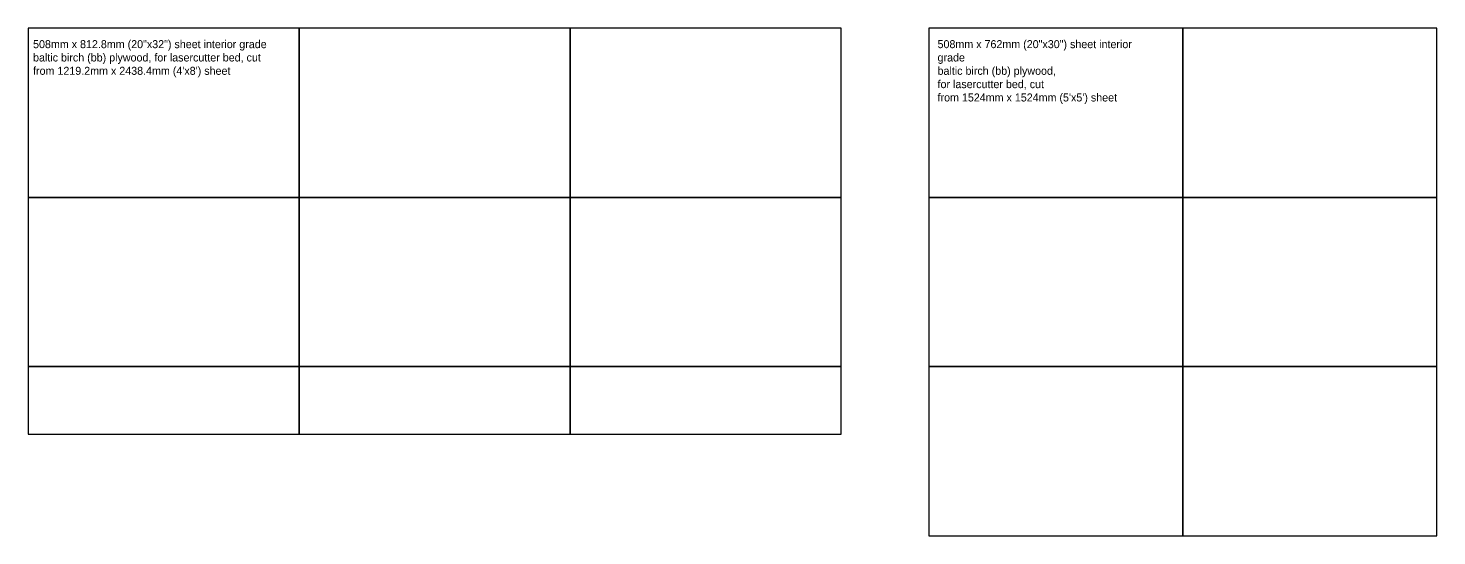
# Model space of a CAD drawing. Header units: millimetres. Extents: x -3535 to 20483, y -3090 to 7277.
# Drawn here: x -502 to 3724, y 5753 to 7277 of the extents above; entities that cross this region are included whole.
import ezdxf

# ---------------------------------------------------------------- set-up
doc = ezdxf.new("R2010")
doc.units = ezdxf.units.MM
doc.header["$MEASUREMENT"] = 0
doc.layers.add('T_ANNO', color=6, linetype='Continuous', plot=False)

msp = doc.modelspace()

# ---------------------------------------------------------------- linework, layer by layer
at = {"layer": 'T_ANNO'}
for points in [[(-501.7, 7277.4), (-501.7, 6769.4), (311.1, 6769.4), (311.1, 7277.4)], [(311.1, 7277.4), (311.1, 6769.4), (1123.9, 6769.4), (1123.9, 7277.4)], [(1123.9, 7277.4), (1123.9, 6769.4), (1936.7, 6769.4), (1936.7, 7277.4)], [(2961.6, 6769.4), (2961.6, 7277.4), (2199.6, 7277.4), (2199.6, 6769.4)], [(3723.6, 6769.4), (3723.6, 7277.4), (2961.6, 7277.4), (2961.6, 6769.4)], [(-501.7, 6769.4), (-501.7, 6261.4), (311.1, 6261.4), (311.1, 6769.4)], [(311.1, 6769.4), (311.1, 6261.4), (1123.9, 6261.4), (1123.9, 6769.4)], [(1123.9, 6769.4), (1123.9, 6261.4), (1936.7, 6261.4), (1936.7, 6769.4)], [(2961.6, 6261.4), (2961.6, 6769.4), (2199.6, 6769.4), (2199.6, 6261.4)], [(3723.6, 6261.4), (3723.6, 6769.4), (2961.6, 6769.4), (2961.6, 6261.4)], [(-501.7, 6058.2), (311.1, 6058.2), (311.1, 6261.4), (-501.7, 6261.4)], [(311.1, 6058.2), (1123.9, 6058.2), (1123.9, 6261.4), (311.1, 6261.4)], [(1123.9, 6058.2), (1936.7, 6058.2), (1936.7, 6261.4), (1123.9, 6261.4)], [(2961.6, 5753.4), (2961.6, 6261.4), (2199.6, 6261.4), (2199.6, 5753.4)], [(3723.6, 5753.4), (3723.6, 6261.4), (2961.6, 6261.4), (2961.6, 5753.4)]]:
    msp.add_lwpolyline(points, close=True, dxfattribs=at)

# ---------------------------------------------------------------- texts
at = {"layer": 'T_ANNO', "char_height": 24, "attachment_point": 1}
for s, width, heights, insert in [('\\A1;508mm x 812.8mm (20"x32") sheet interior grade baltic birch (bb) plywood, for lasercutter bed, cut from 1219.2mm x 2438.4mm (4\'x8\') sheet ', 747.436, [314.9], (-487, 7241.3)), ('\\A1;508mm x 762mm (20"x30") sheet interior grade \\Pbaltic birch (bb) plywood,\\Pfor lasercutter bed, cut\\Pfrom 1524mm x 1524mm (5\'x5\') sheet ', 614.594, [310.9], (2226, 7241.3))]:
    msp.add_mtext_dynamic_manual_height_columns(s, width=width, gutter_width=50, heights=heights, dxfattribs=dict(at, insert=insert))

doc.saveas('drawing.dxf')
